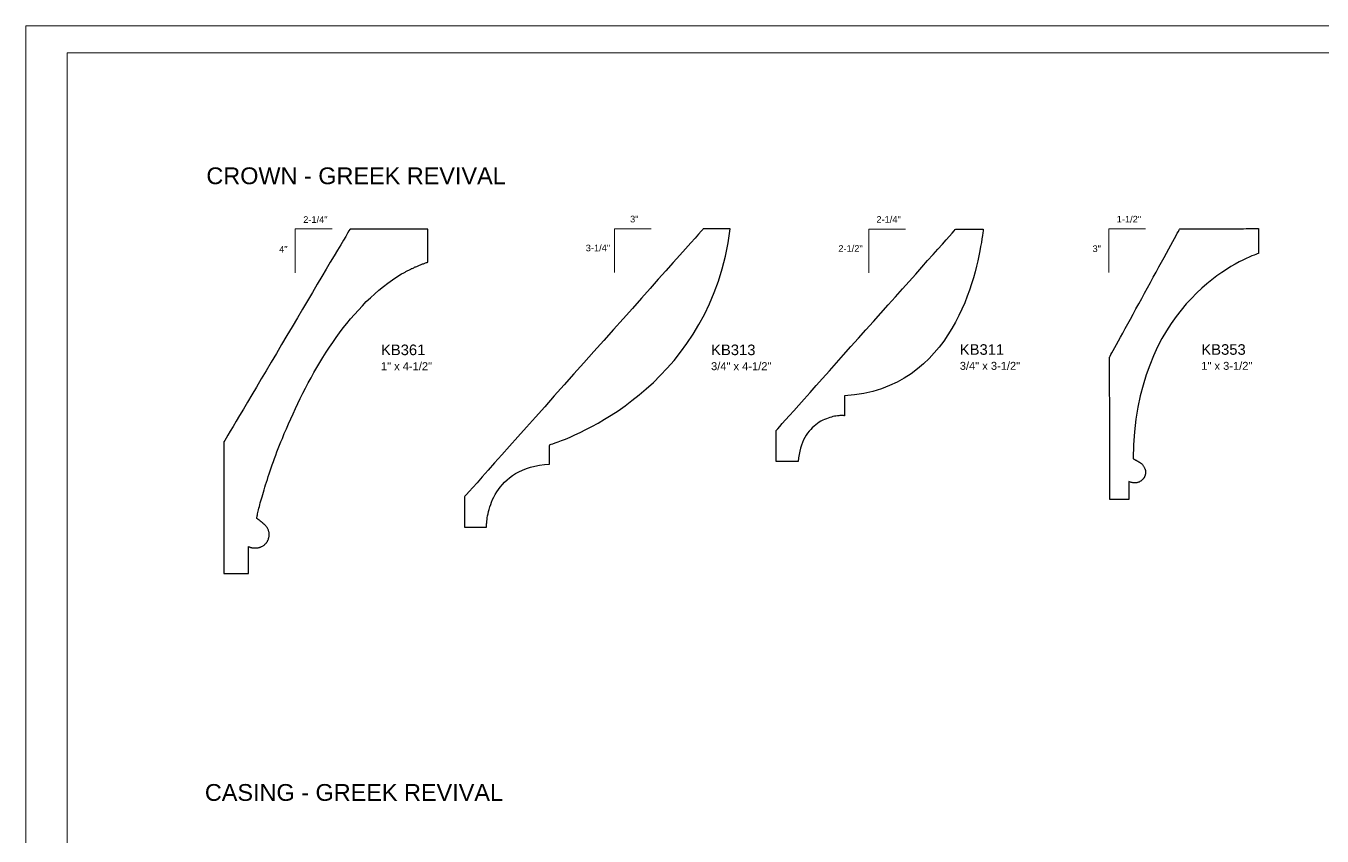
# Model space of a CAD drawing. Extents: x -7.6 to 25.2, y -9.8 to 27.2.
# Drawn here: x -7.64 to 7.05, y 18.05 to 27.23 of the extents above; entities that cross this region are included whole.
import ezdxf

# ---------------------------------------------------------------- set-up
doc = ezdxf.new("R2010")
doc.units = 0
doc.header["$MEASUREMENT"] = 0
doc.layers.add('DO NOT PLOT', color=2, linetype='Continuous', plot=False)
doc.layers.add('LAYER_1', color=7, linetype='Continuous')

# ---------------------------------------------------------------- blocks, each defined once
blk = doc.blocks.new('KB361')
at = {"flags": 128}
blk.add_lwpolyline([(1.428, 2.41), (1.425, 2.405), (1.415, 2.389), (1.4, 2.363), (1.379, 2.327), (1.353, 2.283), (1.322, 2.231), (1.287, 2.172), (1.247, 2.105), (1.204, 2.033), (1.158, 1.954), (1.109, 1.871), (1.057, 1.784), (1.003, 1.692), (0.947, 1.598), (0.889, 1.501), (0.831, 1.402), (0.772, 1.302), (0.712, 1.202), (0.652, 1.101), (0.593, 1.001), (0.535, 0.902), (0.477, 0.805), (0.421, 0.711), (0.367, 0.62), (0.315, 0.532), (0.266, 0.449), (0.22, 0.371), (0.177, 0.298), (0.137, 0.232), (0.102, 0.172), (0.071, 0.12), (0.045, 0.076), (0.024, 0.04), (0.009, 0.014), (-0.001, -0.002), (-0.004, -0.007), (-0.004, -0.01), (-0.004, -0.02), (-0.004, -0.036), (-0.004, -0.058), (-0.004, -0.085), (-0.004, -0.117), (-0.004, -0.154), (-0.004, -0.195), (-0.004, -0.239), (-0.004, -0.288), (-0.004, -0.339), (-0.004, -0.393), (-0.004, -0.449), (-0.004, -0.507), (-0.004, -0.566), (-0.004, -0.627), (-0.004, -0.689), (-0.004, -0.751), (-0.004, -0.813), (-0.004, -0.874), (-0.004, -0.935), (-0.004, -0.994), (-0.004, -1.053), (-0.004, -1.109), (-0.004, -1.163), (-0.004, -1.214), (-0.004, -1.262), (-0.004, -1.307), (-0.004, -1.347), (-0.004, -1.384), (-0.004, -1.416), (-0.004, -1.443), (-0.004, -1.465), (-0.004, -1.481), (-0.004, -1.491), (-0.004, -1.494), (-0.003, -1.494), (-0.002, -1.494), (0.001, -1.494), (0.006, -1.494), (0.011, -1.494), (0.017, -1.494), (0.024, -1.494), (0.031, -1.494), (0.04, -1.494), (0.049, -1.494), (0.059, -1.494), (0.069, -1.494), (0.079, -1.494), (0.09, -1.494), (0.101, -1.494), (0.113, -1.494), (0.125, -1.494), (0.136, -1.494), (0.148, -1.494), (0.16, -1.494), (0.171, -1.494), (0.182, -1.494), (0.193, -1.494), (0.204, -1.494), (0.214, -1.494), (0.224, -1.494), (0.233, -1.494), (0.241, -1.494), (0.249, -1.494), (0.256, -1.494), (0.262, -1.494), (0.267, -1.494), (0.271, -1.494), (0.274, -1.494), (0.276, -1.494), (0.277, -1.494), (0.277, -1.494), (0.277, -1.491), (0.277, -1.488), (0.277, -1.484), (0.277, -1.478), (0.277, -1.471), (0.277, -1.464), (0.277, -1.455), (0.277, -1.446), (0.277, -1.436), (0.277, -1.426), (0.277, -1.415), (0.277, -1.403), (0.277, -1.391), (0.277, -1.379), (0.277, -1.366), (0.277, -1.354), (0.277, -1.341), (0.277, -1.328), (0.277, -1.315), (0.277, -1.303), (0.277, -1.29), (0.277, -1.278), (0.277, -1.267), (0.277, -1.256), (0.277, -1.245), (0.277, -1.235), (0.277, -1.226), (0.277, -1.218), (0.277, -1.21), (0.277, -1.203), (0.277, -1.198), (0.277, -1.193), (0.277, -1.19), (0.277, -1.188), (0.277, -1.187), (0.281, -1.189), (0.284, -1.191), (0.288, -1.192), (0.292, -1.194), (0.297, -1.195), (0.301, -1.197), (0.306, -1.198), (0.311, -1.199), (0.316, -1.2), (0.322, -1.201), (0.327, -1.202), (0.333, -1.202), (0.339, -1.203), (0.344, -1.203), (0.35, -1.203), (0.356, -1.203), (0.362, -1.203), (0.369, -1.202), (0.375, -1.202), (0.381, -1.201), (0.387, -1.2), (0.393, -1.198), (0.4, -1.197), (0.406, -1.195), (0.412, -1.193), (0.418, -1.191), (0.424, -1.188), (0.43, -1.185), (0.436, -1.182), (0.442, -1.179), (0.447, -1.175), (0.453, -1.171), (0.458, -1.167), (0.464, -1.162), (0.469, -1.157), (0.474, -1.152), (0.476, -1.149), (0.478, -1.147), (0.481, -1.144), (0.483, -1.14), (0.486, -1.137), (0.488, -1.133), (0.491, -1.129), (0.493, -1.124), (0.496, -1.12), (0.498, -1.115), (0.5, -1.11), (0.502, -1.104), (0.504, -1.099), (0.505, -1.093), (0.507, -1.088), (0.508, -1.082), (0.51, -1.075), (0.51, -1.069), (0.511, -1.063), (0.511, -1.056), (0.512, -1.05), (0.511, -1.043), (0.511, -1.036), (0.51, -1.029), (0.509, -1.022), (0.507, -1.016), (0.505, -1.009), (0.503, -1.001), (0.5, -0.994), (0.497, -0.987), (0.493, -0.98), (0.489, -0.973), (0.484, -0.966), (0.479, -0.959), (0.473, -0.953), (0.467, -0.946), (0.465, -0.945), (0.464, -0.943), (0.462, -0.942), (0.461, -0.94), (0.459, -0.938), (0.457, -0.936), (0.454, -0.934), (0.452, -0.932), (0.449, -0.929), (0.446, -0.927), (0.444, -0.925), (0.441, -0.922), (0.438, -0.919), (0.434, -0.917), (0.431, -0.914), (0.428, -0.911), (0.425, -0.909), (0.421, -0.906), (0.418, -0.903), (0.415, -0.901), (0.411, -0.898), (0.408, -0.895), (0.405, -0.893), (0.401, -0.89), (0.398, -0.888), (0.395, -0.886), (0.392, -0.883), (0.389, -0.881), (0.386, -0.879), (0.384, -0.877), (0.381, -0.875), (0.378, -0.873), (0.376, -0.872), (0.374, -0.871), (0.372, -0.869), (0.37, -0.868), (0.371, -0.863), (0.372, -0.856), (0.374, -0.848), (0.376, -0.838), (0.378, -0.827), (0.381, -0.815), (0.384, -0.801), (0.388, -0.786), (0.391, -0.77), (0.396, -0.752), (0.401, -0.734), (0.406, -0.714), (0.411, -0.693), (0.417, -0.671), (0.424, -0.647), (0.431, -0.623), (0.438, -0.598), (0.446, -0.572), (0.454, -0.544), (0.462, -0.516), (0.471, -0.487), (0.481, -0.457), (0.491, -0.426), (0.501, -0.395), (0.512, -0.362), (0.523, -0.329), (0.535, -0.295), (0.547, -0.26), (0.559, -0.225), (0.573, -0.189), (0.586, -0.153), (0.6, -0.116), (0.615, -0.078), (0.629, -0.04), (0.645, -0.001), (0.661, 0.038), (0.683, 0.093), (0.707, 0.148), (0.731, 0.204), (0.756, 0.26), (0.782, 0.317), (0.808, 0.375), (0.836, 0.433), (0.864, 0.491), (0.893, 0.549), (0.923, 0.608), (0.954, 0.666), (0.986, 0.725), (1.018, 0.783), (1.052, 0.841), (1.086, 0.899), (1.121, 0.956), (1.157, 1.013), (1.194, 1.07), (1.232, 1.126), (1.271, 1.181), (1.31, 1.235), (1.351, 1.289), (1.392, 1.341), (1.434, 1.393), (1.478, 1.443), (1.522, 1.492), (1.567, 1.54), (1.612, 1.587), (1.659, 1.632), (1.707, 1.676), (1.755, 1.718), (1.805, 1.758), (1.855, 1.797), (1.907, 1.833), (1.959, 1.868), (2.012, 1.901), (2.02, 1.905), (2.028, 1.91), (2.036, 1.914), (2.044, 1.919), (2.052, 1.923), (2.06, 1.928), (2.068, 1.932), (2.076, 1.936), (2.084, 1.94), (2.092, 1.944), (2.1, 1.949), (2.108, 1.953), (2.116, 1.957), (2.125, 1.961), (2.133, 1.964), (2.141, 1.968), (2.149, 1.972), (2.158, 1.976), (2.166, 1.98), (2.174, 1.983), (2.183, 1.987), (2.191, 1.99), (2.199, 1.994), (2.208, 1.997), (2.216, 2.001), (2.224, 2.004), (2.233, 2.007), (2.241, 2.011), (2.25, 2.014), (2.258, 2.017), (2.267, 2.02), (2.275, 2.023), (2.284, 2.026), (2.292, 2.029), (2.301, 2.032), (2.309, 2.035), (2.309, 2.036), (2.309, 2.039), (2.309, 2.043), (2.309, 2.048), (2.309, 2.055), (2.309, 2.063), (2.309, 2.072), (2.309, 2.083), (2.309, 2.094), (2.309, 2.106), (2.309, 2.119), (2.309, 2.132), (2.309, 2.147), (2.309, 2.161), (2.309, 2.176), (2.309, 2.192), (2.309, 2.207), (2.309, 2.223), (2.309, 2.238), (2.309, 2.254), (2.309, 2.269), (2.309, 2.284), (2.309, 2.299), (2.309, 2.313), (2.309, 2.327), (2.309, 2.339), (2.309, 2.352), (2.309, 2.363), (2.309, 2.373), (2.309, 2.382), (2.309, 2.391), (2.309, 2.397), (2.309, 2.403), (2.309, 2.407), (2.309, 2.409), (2.309, 2.41), (2.307, 2.41), (2.302, 2.41), (2.292, 2.41), (2.279, 2.41), (2.263, 2.41), (2.244, 2.41), (2.222, 2.41), (2.198, 2.41), (2.172, 2.41), (2.143, 2.41), (2.113, 2.41), (2.081, 2.41), (2.048, 2.41), (2.013, 2.41), (1.978, 2.41), (1.942, 2.41), (1.906, 2.41), (1.869, 2.41), (1.832, 2.41), (1.796, 2.41), (1.76, 2.41), (1.725, 2.41), (1.69, 2.41), (1.657, 2.41), (1.625, 2.41), (1.595, 2.41), (1.566, 2.41), (1.54, 2.41), (1.515, 2.41), (1.494, 2.41), (1.475, 2.41), (1.459, 2.41), (1.446, 2.41), (1.436, 2.41), (1.43, 2.41)], dxfattribs=at)
blk = doc.blocks.new('KB313')
at = {"flags": 128}
blk.add_lwpolyline([(1.122, 1.259), (1.012, 1.135), (0.903, 1.013), (0.798, 0.895), (0.695, 0.78), (0.597, 0.67), (0.504, 0.566), (0.417, 0.467), (0.335, 0.376), (0.261, 0.293), (0.194, 0.218), (0.136, 0.152), (0.087, 0.097), (0.047, 0.053), (0.018, 0.02), (0, 0), (-0.006, -0.007), (-0.006, -0.008), (-0.006, -0.01), (-0.006, -0.014), (-0.006, -0.019), (-0.006, -0.025), (-0.006, -0.032), (-0.006, -0.041), (-0.006, -0.05), (-0.006, -0.061), (-0.006, -0.072), (-0.006, -0.084), (-0.006, -0.096), (-0.006, -0.109), (-0.006, -0.122), (-0.006, -0.136), (-0.006, -0.15), (-0.006, -0.164), (-0.006, -0.179), (-0.006, -0.193), (-0.006, -0.207), (-0.006, -0.221), (-0.006, -0.235), (-0.006, -0.249), (-0.006, -0.261), (-0.006, -0.274), (-0.006, -0.286), (-0.006, -0.297), (-0.006, -0.307), (-0.006, -0.317), (-0.006, -0.325), (-0.006, -0.333), (-0.006, -0.339), (-0.006, -0.344), (-0.006, -0.348), (-0.006, -0.35), (-0.006, -0.351), (-0.006, -0.351), (-0.004, -0.351), (-0.001, -0.351), (0.002, -0.351), (0.007, -0.351), (0.012, -0.351), (0.019, -0.351), (0.025, -0.351), (0.033, -0.351), (0.041, -0.351), (0.05, -0.351), (0.059, -0.351), (0.068, -0.351), (0.078, -0.351), (0.088, -0.351), (0.098, -0.351), (0.108, -0.351), (0.119, -0.351), (0.129, -0.351), (0.14, -0.351), (0.15, -0.351), (0.16, -0.351), (0.17, -0.351), (0.179, -0.351), (0.188, -0.351), (0.197, -0.351), (0.205, -0.351), (0.212, -0.351), (0.219, -0.351), (0.225, -0.351), (0.231, -0.351), (0.235, -0.351), (0.239, -0.351), (0.242, -0.351), (0.243, -0.351), (0.244, -0.351), (0.244, -0.349), (0.244, -0.345), (0.244, -0.337), (0.244, -0.328), (0.245, -0.315), (0.246, -0.301), (0.248, -0.284), (0.25, -0.266), (0.253, -0.245), (0.256, -0.224), (0.261, -0.2), (0.267, -0.176), (0.274, -0.15), (0.281, -0.123), (0.291, -0.096), (0.301, -0.068), (0.313, -0.039), (0.327, -0.011), (0.343, 0.018), (0.36, 0.047), (0.379, 0.075), (0.4, 0.103), (0.423, 0.131), (0.448, 0.158), (0.476, 0.184), (0.506, 0.209), (0.538, 0.232), (0.573, 0.255), (0.611, 0.276), (0.651, 0.295), (0.695, 0.312), (0.741, 0.327), (0.79, 0.34), (0.843, 0.35), (0.899, 0.358), (0.958, 0.363), (0.958, 0.364), (0.958, 0.365), (0.958, 0.368), (0.958, 0.371), (0.958, 0.375), (0.958, 0.379), (0.958, 0.385), (0.958, 0.391), (0.958, 0.397), (0.958, 0.404), (0.958, 0.412), (0.958, 0.42), (0.958, 0.428), (0.958, 0.437), (0.958, 0.445), (0.958, 0.454), (0.959, 0.463), (0.959, 0.472), (0.959, 0.481), (0.959, 0.491), (0.959, 0.499), (0.959, 0.508), (0.959, 0.517), (0.959, 0.525), (0.959, 0.533), (0.959, 0.54), (0.959, 0.547), (0.959, 0.554), (0.959, 0.56), (0.959, 0.565), (0.959, 0.57), (0.959, 0.574), (0.96, 0.577), (0.96, 0.58), (0.96, 0.581), (0.96, 0.582), (0.964, 0.583), (0.976, 0.587), (0.995, 0.593), (1.022, 0.602), (1.055, 0.614), (1.094, 0.629), (1.14, 0.647), (1.19, 0.668), (1.245, 0.693), (1.305, 0.721), (1.369, 0.753), (1.437, 0.788), (1.507, 0.827), (1.581, 0.87), (1.656, 0.917), (1.734, 0.968), (1.813, 1.023), (1.892, 1.083), (1.973, 1.147), (2.054, 1.215), (2.134, 1.289), (2.213, 1.367), (2.292, 1.45), (2.369, 1.538), (2.443, 1.631), (2.515, 1.73), (2.585, 1.833), (2.651, 1.943), (2.713, 2.058), (2.771, 2.178), (2.824, 2.305), (2.873, 2.437), (2.915, 2.575), (2.952, 2.72), (2.983, 2.871), (3.006, 3.028), (3.006, 3.028), (3.004, 3.028), (3, 3.028), (2.996, 3.028), (2.99, 3.028), (2.984, 3.028), (2.976, 3.028), (2.968, 3.028), (2.959, 3.028), (2.949, 3.028), (2.938, 3.028), (2.927, 3.028), (2.915, 3.028), (2.903, 3.028), (2.891, 3.028), (2.879, 3.028), (2.866, 3.028), (2.853, 3.028), (2.84, 3.028), (2.828, 3.028), (2.815, 3.028), (2.803, 3.028), (2.791, 3.028), (2.779, 3.028), (2.768, 3.028), (2.758, 3.028), (2.748, 3.028), (2.739, 3.028), (2.73, 3.028), (2.723, 3.028), (2.716, 3.028), (2.71, 3.028), (2.706, 3.028), (2.703, 3.028), (2.701, 3.028), (2.7, 3.028), (2.694, 3.021), (2.676, 3.001), (2.647, 2.968), (2.607, 2.924), (2.558, 2.869), (2.5, 2.803), (2.433, 2.728), (2.358, 2.645), (2.277, 2.554), (2.19, 2.456), (2.096, 2.351), (1.998, 2.241), (1.896, 2.127), (1.791, 2.008), (1.682, 1.886), (1.572, 1.762), (1.46, 1.637), (1.347, 1.511), (1.234, 1.384)], close=True, dxfattribs=at)
blk = doc.blocks.new('KB311')
at = {"flags": 128}
blk.add_lwpolyline([(1.102, 1.236), (1.186, 1.33), (1.269, 1.423), (1.351, 1.515), (1.43, 1.604), (1.507, 1.69), (1.581, 1.773), (1.651, 1.851), (1.716, 1.925), (1.778, 1.994), (1.833, 2.056), (1.884, 2.112), (1.928, 2.162), (1.965, 2.203), (1.994, 2.237), (2.016, 2.261), (2.03, 2.276), (2.034, 2.281), (2.035, 2.281), (2.037, 2.281), (2.04, 2.281), (2.045, 2.281), (2.051, 2.281), (2.058, 2.281), (2.065, 2.281), (2.074, 2.281), (2.083, 2.281), (2.093, 2.281), (2.104, 2.281), (2.115, 2.281), (2.127, 2.281), (2.139, 2.281), (2.152, 2.281), (2.165, 2.281), (2.178, 2.281), (2.191, 2.281), (2.204, 2.281), (2.217, 2.281), (2.229, 2.281), (2.242, 2.281), (2.254, 2.281), (2.266, 2.281), (2.277, 2.281), (2.288, 2.281), (2.298, 2.281), (2.308, 2.281), (2.316, 2.281), (2.324, 2.281), (2.331, 2.281), (2.336, 2.281), (2.341, 2.281), (2.344, 2.281), (2.346, 2.281), (2.347, 2.281), (2.345, 2.263), (2.341, 2.239), (2.337, 2.209), (2.332, 2.173), (2.325, 2.132), (2.317, 2.086), (2.308, 2.035), (2.297, 1.981), (2.284, 1.923), (2.27, 1.862), (2.253, 1.798), (2.235, 1.731), (2.214, 1.663), (2.19, 1.592), (2.164, 1.521), (2.136, 1.448), (2.104, 1.375), (2.069, 1.302), (2.032, 1.229), (1.991, 1.156), (1.946, 1.085), (1.898, 1.014), (1.847, 0.946), (1.791, 0.88), (1.732, 0.816), (1.668, 0.755), (1.6, 0.698), (1.528, 0.644), (1.451, 0.595), (1.37, 0.549), (1.284, 0.509), (1.192, 0.474), (1.096, 0.444), (0.995, 0.421), (0.888, 0.403), (0.775, 0.393), (0.775, 0.393), (0.775, 0.391), (0.775, 0.389), (0.775, 0.385), (0.775, 0.381), (0.775, 0.376), (0.775, 0.371), (0.775, 0.365), (0.775, 0.358), (0.775, 0.35), (0.775, 0.343), (0.775, 0.334), (0.775, 0.326), (0.775, 0.317), (0.775, 0.308), (0.775, 0.299), (0.775, 0.289), (0.775, 0.28), (0.775, 0.27), (0.775, 0.261), (0.775, 0.252), (0.775, 0.243), (0.775, 0.234), (0.775, 0.225), (0.775, 0.217), (0.775, 0.209), (0.775, 0.202), (0.775, 0.195), (0.775, 0.189), (0.775, 0.183), (0.775, 0.178), (0.775, 0.174), (0.775, 0.171), (0.775, 0.168), (0.775, 0.167), (0.775, 0.166), (0.77, 0.168), (0.764, 0.169), (0.756, 0.17), (0.746, 0.17), (0.735, 0.17), (0.722, 0.169), (0.709, 0.168), (0.694, 0.167), (0.678, 0.164), (0.662, 0.161), (0.644, 0.158), (0.626, 0.153), (0.607, 0.148), (0.588, 0.141), (0.569, 0.134), (0.549, 0.125), (0.529, 0.116), (0.508, 0.105), (0.488, 0.093), (0.468, 0.08), (0.449, 0.065), (0.429, 0.049), (0.41, 0.032), (0.392, 0.013), (0.374, -0.007), (0.357, -0.029), (0.341, -0.053), (0.326, -0.078), (0.311, -0.106), (0.298, -0.135), (0.287, -0.166), (0.276, -0.199), (0.267, -0.233), (0.26, -0.27), (0.254, -0.31), (0.25, -0.351), (0.249, -0.351), (0.248, -0.351), (0.245, -0.351), (0.241, -0.351), (0.237, -0.351), (0.231, -0.351), (0.225, -0.351), (0.218, -0.351), (0.211, -0.351), (0.203, -0.351), (0.194, -0.351), (0.185, -0.351), (0.176, -0.351), (0.166, -0.351), (0.156, -0.351), (0.146, -0.351), (0.135, -0.351), (0.125, -0.351), (0.115, -0.351), (0.104, -0.351), (0.094, -0.351), (0.084, -0.351), (0.074, -0.351), (0.065, -0.351), (0.056, -0.351), (0.047, -0.351), (0.039, -0.351), (0.032, -0.351), (0.025, -0.351), (0.019, -0.351), (0.013, -0.351), (0.009, -0.351), (0.005, -0.351), (0.002, -0.351), (0.001, -0.351), (0, -0.351), (0, -0.35), (0, -0.348), (0, -0.344), (0, -0.339), (0, -0.332), (0, -0.325), (0, -0.316), (0, -0.307), (0, -0.296), (0, -0.285), (0, -0.273), (0, -0.26), (0, -0.247), (0, -0.233), (0, -0.219), (0, -0.205), (0, -0.19), (0, -0.175), (0, -0.161), (0, -0.146), (0, -0.132), (0, -0.118), (0, -0.104), (0, -0.091), (0, -0.078), (0, -0.066), (0, -0.055), (0, -0.044), (0, -0.035), (0, -0.026), (0, -0.018), (0, -0.012), (0, -0.007), (0, -0.003), (0, -0.001), (0, 0), (0.005, 0.005), (0.018, 0.02), (0.04, 0.045), (0.07, 0.078), (0.107, 0.12), (0.151, 0.169), (0.201, 0.225), (0.257, 0.288), (0.318, 0.356), (0.384, 0.43), (0.454, 0.509), (0.527, 0.591), (0.604, 0.678), (0.684, 0.767), (0.765, 0.858), (0.848, 0.951), (0.932, 1.046), (1.017, 1.141)], close=True, dxfattribs=at)
blk = doc.blocks.new('KB353')
at = {"flags": 128}
blk.add_lwpolyline([(0, -0.105), (0, -0.07), (0, -0.041), (0, -0.017), (0, 0), (0, 0.011), (0, 0.014), (0.002, 0.018), (0.007, 0.027), (0.016, 0.043), (0.027, 0.064), (0.042, 0.091), (0.059, 0.122), (0.078, 0.158), (0.1, 0.198), (0.124, 0.241), (0.15, 0.288), (0.177, 0.338), (0.206, 0.391), (0.236, 0.446), (0.267, 0.503), (0.299, 0.561), (0.332, 0.62), (0.365, 0.68), (0.398, 0.741), (0.431, 0.801), (0.464, 0.862), (0.496, 0.921), (0.528, 0.979), (0.559, 1.036), (0.589, 1.091), (0.618, 1.143), (0.646, 1.193), (0.671, 1.24), (0.695, 1.284), (0.717, 1.324), (0.737, 1.36), (0.754, 1.391), (0.768, 1.418), (0.78, 1.439), (0.788, 1.455), (0.794, 1.464), (0.796, 1.468), (0.798, 1.468), (0.804, 1.468), (0.813, 1.468), (0.826, 1.468), (0.842, 1.468), (0.862, 1.468), (0.884, 1.468), (0.908, 1.468), (0.935, 1.468), (0.964, 1.468), (0.994, 1.468), (1.027, 1.468), (1.06, 1.468), (1.095, 1.468), (1.131, 1.468), (1.167, 1.469), (1.204, 1.469), (1.241, 1.469), (1.279, 1.469), (1.316, 1.469), (1.352, 1.469), (1.388, 1.469), (1.423, 1.469), (1.456, 1.469), (1.488, 1.469), (1.519, 1.469), (1.548, 1.47), (1.575, 1.47), (1.599, 1.47), (1.621, 1.47), (1.641, 1.47), (1.657, 1.47), (1.67, 1.47), (1.679, 1.47), (1.687, 1.47), (1.687, 1.469), (1.687, 1.467), (1.687, 1.464), (1.687, 1.46), (1.687, 1.455), (1.687, 1.449), (1.687, 1.442), (1.687, 1.434), (1.687, 1.426), (1.687, 1.417), (1.687, 1.407), (1.687, 1.397), (1.687, 1.386), (1.687, 1.375), (1.687, 1.364), (1.687, 1.353), (1.687, 1.341), (1.687, 1.329), (1.687, 1.318), (1.687, 1.306), (1.686, 1.294), (1.686, 1.283), (1.686, 1.272), (1.686, 1.261), (1.686, 1.251), (1.686, 1.242), (1.686, 1.233), (1.686, 1.224), (1.686, 1.216), (1.686, 1.209), (1.686, 1.203), (1.686, 1.198), (1.686, 1.194), (1.686, 1.191), (1.686, 1.189), (1.686, 1.189), (1.683, 1.188), (1.673, 1.184), (1.658, 1.179), (1.638, 1.171), (1.613, 1.161), (1.583, 1.148), (1.548, 1.133), (1.51, 1.114), (1.468, 1.093), (1.423, 1.068), (1.374, 1.04), (1.324, 1.009), (1.271, 0.974), (1.216, 0.935), (1.16, 0.892), (1.102, 0.846), (1.044, 0.795), (0.986, 0.74), (0.927, 0.68), (0.869, 0.617), (0.811, 0.548), (0.755, 0.474), (0.699, 0.396), (0.646, 0.313), (0.594, 0.224), (0.545, 0.13), (0.499, 0.03), (0.456, -0.075), (0.416, -0.186), (0.38, -0.303), (0.348, -0.425), (0.321, -0.554), (0.299, -0.69), (0.282, -0.831), (0.271, -0.98), (0.266, -1.135), (0.27, -1.137), (0.274, -1.139), (0.277, -1.141), (0.281, -1.143), (0.285, -1.145), (0.288, -1.147), (0.292, -1.149), (0.295, -1.151), (0.298, -1.152), (0.301, -1.154), (0.304, -1.156), (0.307, -1.157), (0.31, -1.159), (0.313, -1.16), (0.315, -1.162), (0.318, -1.163), (0.321, -1.165), (0.323, -1.166), (0.325, -1.168), (0.328, -1.169), (0.33, -1.17), (0.332, -1.172), (0.335, -1.173), (0.337, -1.174), (0.339, -1.176), (0.341, -1.177), (0.343, -1.178), (0.345, -1.18), (0.347, -1.181), (0.349, -1.182), (0.351, -1.183), (0.353, -1.185), (0.355, -1.186), (0.357, -1.187), (0.358, -1.189), (0.36, -1.19), (0.366, -1.196), (0.372, -1.203), (0.377, -1.209), (0.382, -1.215), (0.386, -1.221), (0.389, -1.227), (0.393, -1.233), (0.396, -1.239), (0.398, -1.244), (0.401, -1.25), (0.403, -1.255), (0.404, -1.261), (0.406, -1.266), (0.407, -1.271), (0.407, -1.276), (0.408, -1.28), (0.408, -1.285), (0.408, -1.289), (0.408, -1.294), (0.408, -1.298), (0.408, -1.302), (0.407, -1.306), (0.407, -1.31), (0.406, -1.313), (0.405, -1.316), (0.404, -1.32), (0.403, -1.323), (0.402, -1.326), (0.401, -1.328), (0.4, -1.331), (0.4, -1.333), (0.399, -1.335), (0.398, -1.337), (0.397, -1.339), (0.397, -1.341), (0.396, -1.342), (0.396, -1.343), (0.395, -1.345), (0.394, -1.346), (0.393, -1.349), (0.391, -1.351), (0.39, -1.354), (0.388, -1.356), (0.385, -1.359), (0.383, -1.362), (0.38, -1.366), (0.377, -1.369), (0.374, -1.372), (0.371, -1.376), (0.367, -1.379), (0.363, -1.382), (0.359, -1.386), (0.355, -1.389), (0.35, -1.392), (0.345, -1.395), (0.34, -1.398), (0.334, -1.4), (0.328, -1.403), (0.322, -1.405), (0.316, -1.406), (0.309, -1.408), (0.302, -1.409), (0.295, -1.41), (0.288, -1.41), (0.28, -1.41), (0.272, -1.409), (0.264, -1.408), (0.256, -1.406), (0.247, -1.404), (0.238, -1.402), (0.228, -1.398), (0.219, -1.394), (0.219, -1.395), (0.219, -1.396), (0.219, -1.398), (0.219, -1.401), (0.219, -1.405), (0.219, -1.409), (0.219, -1.414), (0.219, -1.42), (0.219, -1.426), (0.219, -1.433), (0.219, -1.44), (0.219, -1.447), (0.219, -1.455), (0.219, -1.463), (0.219, -1.471), (0.219, -1.48), (0.219, -1.488), (0.219, -1.496), (0.219, -1.505), (0.219, -1.513), (0.219, -1.522), (0.219, -1.53), (0.219, -1.538), (0.219, -1.546), (0.219, -1.553), (0.219, -1.56), (0.219, -1.567), (0.219, -1.573), (0.219, -1.579), (0.219, -1.584), (0.219, -1.588), (0.219, -1.592), (0.219, -1.595), (0.219, -1.597), (0.219, -1.598), (0.219, -1.599), (0.218, -1.599), (0.217, -1.599), (0.215, -1.599), (0.211, -1.599), (0.208, -1.599), (0.203, -1.599), (0.198, -1.599), (0.192, -1.599), (0.185, -1.599), (0.178, -1.599), (0.171, -1.599), (0.163, -1.599), (0.155, -1.599), (0.147, -1.599), (0.138, -1.599), (0.13, -1.599), (0.121, -1.599), (0.112, -1.599), (0.103, -1.599), (0.094, -1.599), (0.086, -1.6), (0.077, -1.6), (0.069, -1.6), (0.061, -1.6), (0.053, -1.6), (0.046, -1.6), (0.039, -1.6), (0.032, -1.6), (0.026, -1.6), (0.021, -1.6), (0.017, -1.6), (0.013, -1.6), (0.01, -1.6), (0.007, -1.6), (0.006, -1.6), (0.005, -1.6), (0.005, -1.596), (0.005, -1.585), (0.005, -1.568), (0.005, -1.545), (0.005, -1.515), (0.005, -1.48), (0.005, -1.441), (0.005, -1.396), (0.005, -1.348), (0.004, -1.295), (0.004, -1.24), (0.004, -1.181), (0.004, -1.12), (0.004, -1.057), (0.003, -0.993), (0.003, -0.927), (0.003, -0.86), (0.003, -0.793), (0.002, -0.726), (0.002, -0.659), (0.002, -0.593), (0.002, -0.528), (0.002, -0.465), (0.001, -0.404), (0.001, -0.346), (0.001, -0.29), (0.001, -0.238), (0.001, -0.189), (0, -0.145)], close=True, dxfattribs=at)

msp = doc.modelspace()

# ---------------------------------------------------------------- linework, layer by layer
at = {"linetype": 'Continuous', "lineweight": 0}
for p, q in [((-7.169, 26.927), (24.907, 26.927)), ((-4.167, 24.933), (-4.585, 24.933)), ((-4.585, 24.933), (-4.585, 24.437)), ((-0.551, 24.935), (-0.968, 24.935)), ((-0.968, 24.935), (-0.968, 24.439)), ((2.331, 24.931), (1.913, 24.931)), ((1.913, 24.931), (1.913, 24.435)), ((5.05, 24.934), (4.632, 24.934)), ((4.632, 24.934), (4.632, 24.438))]:
    msp.add_line(p, q, dxfattribs=at)
at = {"layer": 'DO NOT PLOT', "linetype": 'Continuous', "lineweight": 0}
for q in [(-7.635, -9.795), (25.206, 27.233)]:
    msp.add_line((-7.635, 27.233), q, dxfattribs=at)
at = {"layer": 'LAYER_1', "color": 7, "lineweight": 0}
msp.add_open_spline([(-7.169, -9.539), (-7.169, -9.539), (-7.169, 26.927), (-7.169, 26.927)], degree=3, dxfattribs=at)

# ---------------------------------------------------------------- block references
at = {"linetype": 'Continuous'}
for name, p in [('KB361', (-5.391, 22.522)), ('KB313', (-2.661, 21.906)), ('KB311', (0.864, 22.649)), ('KB353', (4.641, 23.466))]:
    msp.add_blockref(name, p, dxfattribs=at)

# ---------------------------------------------------------------- texts
at = {"linetype": 'Continuous', "lineweight": 0, "attachment_point": 1}
for s, insert, char_height, width in [('{\\fArial|b0|i0|c0|p34;\\H2.1111x;CROWN - GREEK REVIVAL}', (-5.591, 25.63), 0.09, 18.71999), ('{\\fArial|b0|i0|c0|p34;\\H0.75x;\\W4.823; \\W1;2-1/4"}', (-4.634, 25.077), 0.1, 0.55372), ('{\\fArial|b0|i0|c0|p34;\\H0.75x;\\W6.8523; \\W1;3"}', (-0.99, 25.082), 0.1, 0.48999), ('{\\fArial|b0|i0|c0|p34;\\H0.75x;\\W3.7284; \\W1;2-1/4"}', (1.891, 25.078), 0.1, 0.48999), ('{\\fArial|b0|i0|c0|p34;\\H0.75x;\\W3.8716; \\W1;1-1/2"}', (4.61, 25.081), 0.1, 0.48999), ('{\\fArial|b0|i0|c0|p34;\\H0.75x;\\W6.7995; \\W1;4"}', (-4.964, 24.74), 0.1, 0.48999), ('{\\fArial|b0|i0|c0|p34;\\H0.75x;\\W3.7512; \\W1;3-1/4"}', (-1.402, 24.755), 0.1, 0.48999), ('{\\fArial|b0|i0|c0|p34;\\H0.75x;\\W3.7284; \\W1;2-1/2"}', (1.46, 24.749), 0.1, 0.48999), ('{\\fArial|b0|i0|c0|p34;\\H0.75x;\\W6.8523; \\W1;3"}', (4.249, 24.746), 0.1, 0.48999), ('{\\fArial|b0|i0|c0|p34;\\W5.3463;  \\W1;KB361\\P\\H0.75x;\\W7.1283;  \\W1;1" x 4-1/2"\\H1.3333x;\\P\\W7.8168;  }', (-4.111, 23.623), 0.12, 1.4563), ('{\\fArial|b0|i0|c0|p34;\\W5.6637; \\W1;KB313\\P\\H0.75x;\\W7.5516; \\W1;3/4" x 4-1/2"\\H1.3333x;\\P\\W5.4267;  }', (-0.137, 23.623), 0.12, 1.01102), ('\\A1;{\\fArial|b0|i0|c0|p34;\\H1.2x;\\W4.7599; \\W1;KB311\\P\\A0;\\H0.75x;\\W6.3466; \\W1;3/4" x 3-1/2"\\A1;\\H1.3333x;\\P\\W9.701; }', (2.723, 23.627), 0.1, 0.90367), ('{\\fArial|b0|i0|c0|p34;\\H1.2x;\\W9.3378; \\W1;KB353\\P\\H0.75x;\\W6.2252;  \\W1;1" x 3-1/2"\\H1.3333x;\\P\\W7.2638;  }', (5.246, 23.627), 0.1, 1.35327), ('{\\fArial|b0|i0|c0|p34;\\H2.1111x;CASING - GREEK REVIVAL}', (-5.608, 18.644), 0.09, 10.83786)]:
    msp.add_mtext(s, dxfattribs=dict(at, insert=insert, char_height=char_height, width=width))

doc.saveas('drawing.dxf')
